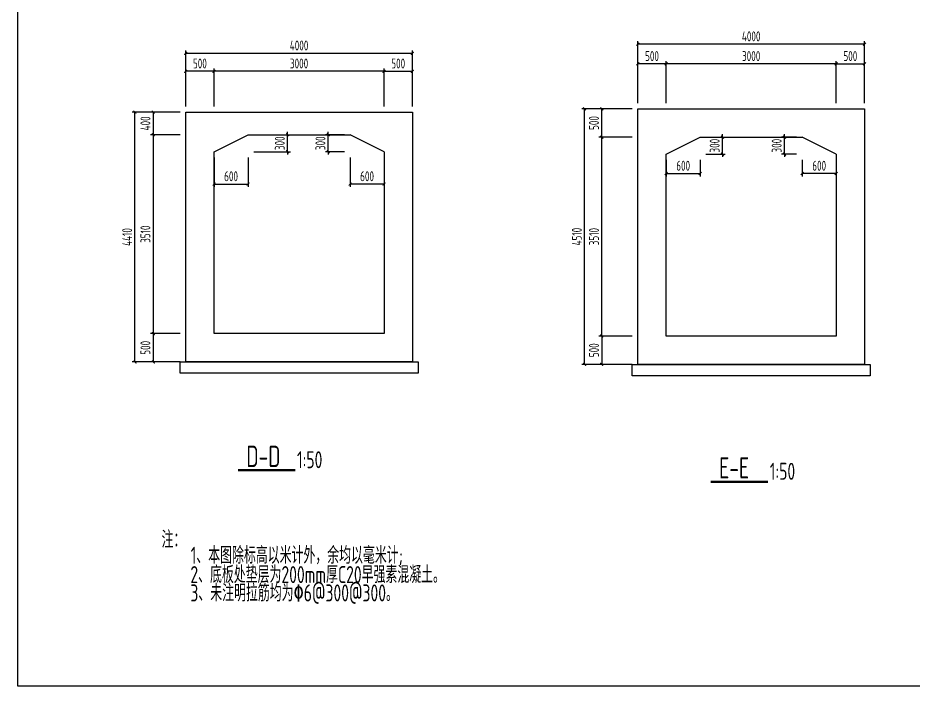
# Model space of a CAD drawing. Header units: millimetres. Extents: x -897614 to 191467, y -439928 to 101803.
# Drawn here: x -23046 to -7232, y -273283 to -261493 of the extents above; entities that cross this region are included whole.
import ezdxf

# ---------------------------------------------------------------- set-up
doc = ezdxf.new("R2010")
doc.units = ezdxf.units.MM
doc.header["$LTSCALE"] = 1000
for name, color, linetype in [('DC', 7, 'Continuous'), ('DIM_LEAD', 3, 'Continuous'), ('DIM_SYMB', 3, 'Continuous'), ('PUB_TEXT', 7, 'Continuous'), ('TEXT(水平)', 7, 'Continuous')]:
    doc.layers.add(name, color=color, linetype=linetype)
doc.layers.add('DY', color=1, linetype='Continuous', plot=False)
doc.layers.add('WALL', color=6, linetype='Continuous', lineweight=30)
doc.styles.add('TSSD', font='tssdeng.shx', dxfattribs={"width": 0.7, "bigfont": 'tssdchn.shx'})
doc.styles.add('TSSD_Rein', font='tssdeng.shx', dxfattribs={"width": 0.75, "bigfont": 'hztxt.shx'})
doc.dimstyles.new('TSD', dxfattribs={"dimtxt": 350, "dimasz": 100, "dimexe": 100, "dimexo": 200, "dimgap": 100, "dimtad": 1, "dimdec": 0, "dimzin": 0, "dimdsep": 46, "dimtxsty": 'TSSD', "dimblk": 'ARCHTICK', "dimcen": 0.09, "dimclrt": 7, "dimazin": 2, "dimtfac": 1, "dimtdec": 0, "dimtix": 1, "dimtmove": 2, "dimatfit": 3, "dimfxl": 0, "dimtolj": 1, "dimtzin": 0, "dimarcsym": 0})

# ---------------------------------------------------------------- blocks, each defined once
blk = doc.blocks.new('_ArchTick')
at = {"color": 0, "linetype": 'ByBlock', "const_width": 0.4}
blk.add_lwpolyline([(-0.5, -0.5), (0.5, 0.5)], dxfattribs=at)
blk = doc.blocks.new('*D465')
at = {"layer": 'Defpoints', "color": 0, "transparency": 16777216}
for p in [(-20085, -263154), (-20658, -263554), (-20085, -263554)]:
    blk.add_point(p, dxfattribs=at)
at = {"layer": 'DIM_LEAD', "color": 0, "lineweight": -2, "transparency": 16777216}
for p, q in [((-20185, -263154), (-20708, -263154)), ((-20658, -263154), (-20658, -263554)), ((-20185, -263554), (-20708, -263554))]:
    blk.add_line(p, q, dxfattribs=at)
at = {"layer": 'DIM_LEAD', "color": 0, "lineweight": -2, "transparency": 16777216, "xscale": 50, "yscale": 50, "zscale": 50}
for p, rotation in [((-20658, -263154), 90), ((-20658, -263554), 270)]:
    blk.add_blockref('_ArchTick', p, dxfattribs=dict(at, rotation=rotation))
at = {"layer": 'DIM_LEAD', "color": 7, "transparency": 16777216, "insert": (-20796, -263354), "char_height": 175, "attachment_point": 5, "rotation": 90, "style": 'TSSD'}
blk.add_mtext('\\A1;400', dxfattribs=at)
blk = doc.blocks.new('*D466')
at = {"layer": 'Defpoints', "color": 0, "transparency": 16777216}
for p in [(-20085, -263554), (-20658, -267064), (-20085, -267064)]:
    blk.add_point(p, dxfattribs=at)
at = {"layer": 'DIM_LEAD', "color": 0, "lineweight": -2, "transparency": 16777216}
for p, q in [((-20185, -263554), (-20708, -263554)), ((-20658, -263554), (-20658, -267064)), ((-20185, -267064), (-20708, -267064))]:
    blk.add_line(p, q, dxfattribs=at)
at = {"layer": 'DIM_LEAD', "color": 0, "lineweight": -2, "transparency": 16777216, "xscale": 50, "yscale": 50, "zscale": 50}
for p, rotation in [((-20658, -263554), 90), ((-20658, -267064), 270)]:
    blk.add_blockref('_ArchTick', p, dxfattribs=dict(at, rotation=rotation))
at = {"layer": 'DIM_LEAD', "color": 7, "transparency": 16777216, "insert": (-20796, -265309), "char_height": 175, "attachment_point": 5, "rotation": 90, "style": 'TSSD'}
blk.add_mtext('\\A1;3510', dxfattribs=at)
blk = doc.blocks.new('*D467')
at = {"layer": 'Defpoints', "color": 0, "transparency": 16777216}
for p in [(-20085, -267064), (-20658, -267564), (-20085, -267564)]:
    blk.add_point(p, dxfattribs=at)
at = {"layer": 'DIM_LEAD', "color": 0, "lineweight": -2, "transparency": 16777216}
for p, q in [((-20185, -267064), (-20708, -267064)), ((-20658, -267064), (-20658, -267564)), ((-20185, -267564), (-20708, -267564))]:
    blk.add_line(p, q, dxfattribs=at)
at = {"layer": 'DIM_LEAD', "color": 0, "lineweight": -2, "transparency": 16777216, "xscale": 50, "yscale": 50, "zscale": 50}
for p, rotation in [((-20658, -267064), 90), ((-20658, -267564), 270)]:
    blk.add_blockref('_ArchTick', p, dxfattribs=dict(at, rotation=rotation))
at = {"layer": 'DIM_LEAD', "color": 7, "transparency": 16777216, "insert": (-20796, -267314), "char_height": 175, "attachment_point": 5, "rotation": 90, "style": 'TSSD'}
blk.add_mtext('\\A1;500', dxfattribs=at)
blk = doc.blocks.new('*D468')
at = {"layer": 'Defpoints', "color": 0, "transparency": 16777216}
for p in [(-20982, -263154), (-20085, -263154), (-20085, -267564)]:
    blk.add_point(p, dxfattribs=at)
at = {"layer": 'DIM_LEAD', "color": 0, "lineweight": -2, "transparency": 16777216}
for p, q in [((-20185, -263154), (-21032, -263154)), ((-20982, -267564), (-20982, -263154)), ((-20185, -267564), (-21032, -267564))]:
    blk.add_line(p, q, dxfattribs=at)
at = {"layer": 'DIM_LEAD', "color": 0, "lineweight": -2, "transparency": 16777216, "xscale": 50, "yscale": 50, "zscale": 50}
for p, rotation in [((-20982, -263154), 90), ((-20982, -267564), 270)]:
    blk.add_blockref('_ArchTick', p, dxfattribs=dict(at, rotation=rotation))
at = {"layer": 'DIM_LEAD', "color": 7, "transparency": 16777216, "insert": (-21119, -265359), "char_height": 175, "attachment_point": 5, "rotation": 90, "style": 'TSSD'}
blk.add_mtext('\\A1;4410', dxfattribs=at)
blk = doc.blocks.new('*D469')
at = {"layer": 'Defpoints', "color": 0, "transparency": 16777216}
for p in [(-16085, -262434), (-16585, -263154), (-16085, -263154)]:
    blk.add_point(p, dxfattribs=at)
at = {"layer": 'DIM_LEAD', "color": 0, "lineweight": -2, "transparency": 16777216}
for p, q in [((-16585, -263054), (-16585, -262384)), ((-16585, -262434), (-16085, -262434)), ((-16085, -263054), (-16085, -262384))]:
    blk.add_line(p, q, dxfattribs=at)
at = {"layer": 'DIM_LEAD', "color": 0, "lineweight": -2, "transparency": 16777216, "xscale": 50, "yscale": 50, "zscale": 50, "rotation": 180}
blk.add_blockref('_ArchTick', (-16585, -262434), dxfattribs=at)
at = {"layer": 'DIM_LEAD', "color": 0, "lineweight": -2, "transparency": 16777216, "xscale": 50, "yscale": 50, "zscale": 50}
blk.add_blockref('_ArchTick', (-16085, -262434), dxfattribs=at)
at = {"layer": 'DIM_LEAD', "color": 7, "transparency": 16777216, "insert": (-16335, -262297), "char_height": 175, "attachment_point": 5, "style": 'TSSD'}
blk.add_mtext('\\A1;500', dxfattribs=at)
blk = doc.blocks.new('*D470')
at = {"layer": 'Defpoints', "color": 0, "transparency": 16777216}
for p in [(-16085, -262117), (-20085, -263154), (-16085, -263154)]:
    blk.add_point(p, dxfattribs=at)
at = {"layer": 'DIM_LEAD', "color": 0, "lineweight": -2, "transparency": 16777216}
for p, q in [((-20085, -263054), (-20085, -262067)), ((-20085, -262117), (-16085, -262117)), ((-16085, -263054), (-16085, -262067))]:
    blk.add_line(p, q, dxfattribs=at)
at = {"layer": 'DIM_LEAD', "color": 0, "lineweight": -2, "transparency": 16777216, "xscale": 50, "yscale": 50, "zscale": 50, "rotation": 180}
blk.add_blockref('_ArchTick', (-20085, -262117), dxfattribs=at)
at = {"layer": 'DIM_LEAD', "color": 0, "lineweight": -2, "transparency": 16777216, "xscale": 50, "yscale": 50, "zscale": 50}
blk.add_blockref('_ArchTick', (-16085, -262117), dxfattribs=at)
at = {"layer": 'DIM_LEAD', "color": 7, "transparency": 16777216, "insert": (-18085, -261979), "char_height": 175, "attachment_point": 5, "style": 'TSSD'}
blk.add_mtext('\\A1;4000', dxfattribs=at)
blk = doc.blocks.new('*D475')
at = {"layer": 'Defpoints', "color": 0, "transparency": 16777216}
for p in [(-19585, -262434), (-19585, -263154), (-16585, -263154)]:
    blk.add_point(p, dxfattribs=at)
at = {"layer": 'DIM_LEAD', "color": 0, "lineweight": -2, "transparency": 16777216}
for p, q in [((-19585, -263054), (-19585, -262384)), ((-16585, -262434), (-19585, -262434)), ((-16585, -263054), (-16585, -262384))]:
    blk.add_line(p, q, dxfattribs=at)
at = {"layer": 'DIM_LEAD', "color": 0, "lineweight": -2, "transparency": 16777216, "xscale": 50, "yscale": 50, "zscale": 50, "rotation": 180}
blk.add_blockref('_ArchTick', (-19585, -262434), dxfattribs=at)
at = {"layer": 'DIM_LEAD', "color": 0, "lineweight": -2, "transparency": 16777216, "xscale": 50, "yscale": 50, "zscale": 50}
blk.add_blockref('_ArchTick', (-16585, -262434), dxfattribs=at)
at = {"layer": 'DIM_LEAD', "color": 7, "transparency": 16777216, "insert": (-18085, -262297), "char_height": 175, "attachment_point": 5, "style": 'TSSD'}
blk.add_mtext('\\A1;3000', dxfattribs=at)
blk = doc.blocks.new('*D476')
at = {"layer": 'Defpoints', "color": 0, "transparency": 16777216}
for p in [(-20085, -262434), (-20085, -263154), (-19585, -263154)]:
    blk.add_point(p, dxfattribs=at)
at = {"layer": 'DIM_LEAD', "color": 0, "lineweight": -2, "transparency": 16777216}
for p, q in [((-20085, -263054), (-20085, -262384)), ((-19585, -262434), (-20085, -262434)), ((-19585, -263054), (-19585, -262384))]:
    blk.add_line(p, q, dxfattribs=at)
at = {"layer": 'DIM_LEAD', "color": 0, "lineweight": -2, "transparency": 16777216, "xscale": 50, "yscale": 50, "zscale": 50, "rotation": 180}
blk.add_blockref('_ArchTick', (-20085, -262434), dxfattribs=at)
at = {"layer": 'DIM_LEAD', "color": 0, "lineweight": -2, "transparency": 16777216, "xscale": 50, "yscale": 50, "zscale": 50}
blk.add_blockref('_ArchTick', (-19585, -262434), dxfattribs=at)
at = {"layer": 'DIM_LEAD', "color": 7, "transparency": 16777216, "insert": (-19835, -262297), "char_height": 175, "attachment_point": 5, "style": 'TSSD'}
blk.add_mtext('\\A1;500', dxfattribs=at)
blk = doc.blocks.new('*D481')
at = {"layer": 'Defpoints', "color": 0, "transparency": 16777216}
for p in [(-12107, -267107), (-12744, -267607), (-12107, -267607)]:
    blk.add_point(p, dxfattribs=at)
at = {"layer": 'DIM_LEAD', "color": 0, "lineweight": -2, "transparency": 16777216}
for p, q in [((-12207, -267107), (-12794, -267107)), ((-12744, -267107), (-12744, -267607)), ((-12207, -267607), (-12794, -267607))]:
    blk.add_line(p, q, dxfattribs=at)
at = {"layer": 'DIM_LEAD', "color": 0, "lineweight": -2, "transparency": 16777216, "xscale": 50, "yscale": 50, "zscale": 50}
for p, rotation in [((-12744, -267107), 90), ((-12744, -267607), 270)]:
    blk.add_blockref('_ArchTick', p, dxfattribs=dict(at, rotation=rotation))
at = {"layer": 'DIM_LEAD', "color": 7, "transparency": 16777216, "insert": (-12881, -267357), "char_height": 175, "attachment_point": 5, "rotation": 90, "style": 'TSSD'}
blk.add_mtext('\\A1;500', dxfattribs=at)
blk = doc.blocks.new('*D482')
at = {"layer": 'Defpoints', "color": 0, "transparency": 16777216}
for p in [(-13046, -263097), (-12107, -263097), (-12107, -267607)]:
    blk.add_point(p, dxfattribs=at)
at = {"layer": 'DIM_LEAD', "color": 0, "lineweight": -2, "transparency": 16777216}
for p, q in [((-12207, -263097), (-13096, -263097)), ((-13046, -267607), (-13046, -263097)), ((-12207, -267607), (-13096, -267607))]:
    blk.add_line(p, q, dxfattribs=at)
at = {"layer": 'DIM_LEAD', "color": 0, "lineweight": -2, "transparency": 16777216, "xscale": 50, "yscale": 50, "zscale": 50}
for p, rotation in [((-13046, -263097), 90), ((-13046, -267607), 270)]:
    blk.add_blockref('_ArchTick', p, dxfattribs=dict(at, rotation=rotation))
at = {"layer": 'DIM_LEAD', "color": 7, "transparency": 16777216, "insert": (-13183, -265352), "char_height": 175, "attachment_point": 5, "rotation": 90, "style": 'TSSD'}
blk.add_mtext('\\A1;4510', dxfattribs=at)
blk = doc.blocks.new('*D483')
at = {"layer": 'Defpoints', "color": 0, "transparency": 16777216}
for p in [(-8107, -262304), (-8607, -263097), (-8107, -263097)]:
    blk.add_point(p, dxfattribs=at)
at = {"layer": 'DIM_LEAD', "color": 0, "lineweight": -2, "transparency": 16777216}
for p, q in [((-8607, -262997), (-8607, -262254)), ((-8607, -262304), (-8107, -262304)), ((-8107, -262997), (-8107, -262254))]:
    blk.add_line(p, q, dxfattribs=at)
at = {"layer": 'DIM_LEAD', "color": 0, "lineweight": -2, "transparency": 16777216, "xscale": 50, "yscale": 50, "zscale": 50, "rotation": 180}
blk.add_blockref('_ArchTick', (-8607, -262304), dxfattribs=at)
at = {"layer": 'DIM_LEAD', "color": 0, "lineweight": -2, "transparency": 16777216, "xscale": 50, "yscale": 50, "zscale": 50}
blk.add_blockref('_ArchTick', (-8107, -262304), dxfattribs=at)
at = {"layer": 'DIM_LEAD', "color": 7, "transparency": 16777216, "insert": (-8357, -262166), "char_height": 175, "attachment_point": 5, "style": 'TSSD'}
blk.add_mtext('\\A1;500', dxfattribs=at)
blk = doc.blocks.new('*D484')
at = {"layer": 'Defpoints', "color": 0, "transparency": 16777216}
for p in [(-12107, -261955), (-12107, -263097), (-8107, -263097)]:
    blk.add_point(p, dxfattribs=at)
at = {"layer": 'DIM_LEAD', "color": 0, "lineweight": -2, "transparency": 16777216}
for p, q in [((-12107, -262997), (-12107, -261905)), ((-8107, -261955), (-12107, -261955)), ((-8107, -262997), (-8107, -261905))]:
    blk.add_line(p, q, dxfattribs=at)
at = {"layer": 'DIM_LEAD', "color": 0, "lineweight": -2, "transparency": 16777216, "xscale": 50, "yscale": 50, "zscale": 50, "rotation": 180}
blk.add_blockref('_ArchTick', (-12107, -261955), dxfattribs=at)
at = {"layer": 'DIM_LEAD', "color": 0, "lineweight": -2, "transparency": 16777216, "xscale": 50, "yscale": 50, "zscale": 50}
blk.add_blockref('_ArchTick', (-8107, -261955), dxfattribs=at)
at = {"layer": 'DIM_LEAD', "color": 7, "transparency": 16777216, "insert": (-10107, -261818), "char_height": 175, "attachment_point": 5, "style": 'TSSD'}
blk.add_mtext('\\A1;4000', dxfattribs=at)
blk = doc.blocks.new('*D485')
at = {"layer": 'Defpoints', "color": 0, "transparency": 16777216}
for p in [(-12744, -263597), (-12107, -263597), (-12107, -267107)]:
    blk.add_point(p, dxfattribs=at)
at = {"layer": 'DIM_LEAD', "color": 0, "lineweight": -2, "transparency": 16777216}
for p, q in [((-12207, -263597), (-12794, -263597)), ((-12744, -267107), (-12744, -263597)), ((-12207, -267107), (-12794, -267107))]:
    blk.add_line(p, q, dxfattribs=at)
at = {"layer": 'DIM_LEAD', "color": 0, "lineweight": -2, "transparency": 16777216, "xscale": 50, "yscale": 50, "zscale": 50}
for p, rotation in [((-12744, -263597), 90), ((-12744, -267107), 270)]:
    blk.add_blockref('_ArchTick', p, dxfattribs=dict(at, rotation=rotation))
at = {"layer": 'DIM_LEAD', "color": 7, "transparency": 16777216, "insert": (-12881, -265352), "char_height": 175, "attachment_point": 5, "rotation": 90, "style": 'TSSD'}
blk.add_mtext('\\A1;3510', dxfattribs=at)
blk = doc.blocks.new('*D486')
at = {"layer": 'Defpoints', "color": 0, "transparency": 16777216}
for p in [(-12744, -263097), (-12107, -263097), (-12107, -263597)]:
    blk.add_point(p, dxfattribs=at)
at = {"layer": 'DIM_LEAD', "color": 0, "lineweight": -2, "transparency": 16777216}
for p, q in [((-12207, -263097), (-12794, -263097)), ((-12744, -263597), (-12744, -263097)), ((-12207, -263597), (-12794, -263597))]:
    blk.add_line(p, q, dxfattribs=at)
at = {"layer": 'DIM_LEAD', "color": 0, "lineweight": -2, "transparency": 16777216, "xscale": 50, "yscale": 50, "zscale": 50}
for p, rotation in [((-12744, -263097), 90), ((-12744, -263597), 270)]:
    blk.add_blockref('_ArchTick', p, dxfattribs=dict(at, rotation=rotation))
at = {"layer": 'DIM_LEAD', "color": 7, "transparency": 16777216, "insert": (-12881, -263347), "char_height": 175, "attachment_point": 5, "rotation": 90, "style": 'TSSD'}
blk.add_mtext('\\A1;500', dxfattribs=at)
blk = doc.blocks.new('*D487')
at = {"layer": 'Defpoints', "color": 0, "transparency": 16777216}
for p in [(-11607, -262304), (-11607, -263097), (-8607, -263097)]:
    blk.add_point(p, dxfattribs=at)
at = {"layer": 'DIM_LEAD', "color": 0, "lineweight": -2, "transparency": 16777216}
for p, q in [((-11607, -262997), (-11607, -262254)), ((-8607, -262304), (-11607, -262304)), ((-8607, -262997), (-8607, -262254))]:
    blk.add_line(p, q, dxfattribs=at)
at = {"layer": 'DIM_LEAD', "color": 0, "lineweight": -2, "transparency": 16777216, "xscale": 50, "yscale": 50, "zscale": 50, "rotation": 180}
blk.add_blockref('_ArchTick', (-11607, -262304), dxfattribs=at)
at = {"layer": 'DIM_LEAD', "color": 0, "lineweight": -2, "transparency": 16777216, "xscale": 50, "yscale": 50, "zscale": 50}
blk.add_blockref('_ArchTick', (-8607, -262304), dxfattribs=at)
at = {"layer": 'DIM_LEAD', "color": 7, "transparency": 16777216, "insert": (-10107, -262166), "char_height": 175, "attachment_point": 5, "style": 'TSSD'}
blk.add_mtext('\\A1;3000', dxfattribs=at)
blk = doc.blocks.new('*D488')
at = {"layer": 'Defpoints', "color": 0, "transparency": 16777216}
for p in [(-12107, -262304), (-12107, -263097), (-11607, -263097)]:
    blk.add_point(p, dxfattribs=at)
at = {"layer": 'DIM_LEAD', "color": 0, "lineweight": -2, "transparency": 16777216}
for p, q in [((-12107, -262997), (-12107, -262254)), ((-11607, -262304), (-12107, -262304)), ((-11607, -262997), (-11607, -262254))]:
    blk.add_line(p, q, dxfattribs=at)
at = {"layer": 'DIM_LEAD', "color": 0, "lineweight": -2, "transparency": 16777216, "xscale": 50, "yscale": 50, "zscale": 50, "rotation": 180}
blk.add_blockref('_ArchTick', (-12107, -262304), dxfattribs=at)
at = {"layer": 'DIM_LEAD', "color": 0, "lineweight": -2, "transparency": 16777216, "xscale": 50, "yscale": 50, "zscale": 50}
blk.add_blockref('_ArchTick', (-11607, -262304), dxfattribs=at)
at = {"layer": 'DIM_LEAD', "color": 7, "transparency": 16777216, "insert": (-11857, -262166), "char_height": 175, "attachment_point": 5, "style": 'TSSD'}
blk.add_mtext('\\A1;500', dxfattribs=at)
blk = doc.blocks.new('*D533')
at = {"layer": 'Defpoints', "color": 0, "transparency": 16777216}
for p in [(-19585, -263854), (-18985, -263854), (-18985, -264425)]:
    blk.add_point(p, dxfattribs=at)
at = {"layer": 'DIM_LEAD', "color": 0, "lineweight": -2, "transparency": 16777216}
for p, q in [((-19585, -263954), (-19585, -264475)), ((-18985, -263954), (-18985, -264475)), ((-19585, -264425), (-18985, -264425))]:
    blk.add_line(p, q, dxfattribs=at)
at = {"layer": 'DIM_LEAD', "color": 0, "lineweight": -2, "transparency": 16777216, "xscale": 50, "yscale": 50, "zscale": 50, "rotation": 180}
blk.add_blockref('_ArchTick', (-19585, -264425), dxfattribs=at)
at = {"layer": 'DIM_LEAD', "color": 0, "lineweight": -2, "transparency": 16777216, "xscale": 50, "yscale": 50, "zscale": 50}
blk.add_blockref('_ArchTick', (-18985, -264425), dxfattribs=at)
at = {"layer": 'DIM_LEAD', "color": 7, "transparency": 16777216, "insert": (-19285, -264287), "char_height": 175, "attachment_point": 5, "style": 'TSSD'}
blk.add_mtext('\\A1;600', dxfattribs=at)
blk = doc.blocks.new('*D534')
at = {"layer": 'Defpoints', "color": 0, "transparency": 16777216}
for p in [(-18985, -263554), (-18287, -263554), (-18985, -263854)]:
    blk.add_point(p, dxfattribs=at)
at = {"layer": 'DIM_LEAD', "color": 0, "lineweight": -2, "transparency": 16777216}
for p, q in [((-18885, -263554), (-18237, -263554)), ((-18287, -263554), (-18287, -263504)), ((-18287, -263854), (-18287, -263554)), ((-18885, -263854), (-18237, -263854)), ((-18287, -263854), (-18287, -263904))]:
    blk.add_line(p, q, dxfattribs=at)
at = {"layer": 'DIM_LEAD', "color": 0, "lineweight": -2, "transparency": 16777216, "xscale": 50, "yscale": 50, "zscale": 50}
for p, rotation in [((-18287, -263554), 270), ((-18287, -263854), 90)]:
    blk.add_blockref('_ArchTick', p, dxfattribs=dict(at, rotation=rotation))
at = {"layer": 'DIM_LEAD', "color": 7, "transparency": 16777216, "insert": (-18425, -263704), "char_height": 175, "attachment_point": 5, "rotation": 90, "style": 'TSSD'}
blk.add_mtext('\\A1;300', dxfattribs=at)
blk = doc.blocks.new('*D535')
at = {"layer": 'Defpoints', "color": 0, "transparency": 16777216}
for p in [(-17185, -263854), (-16585, -263854), (-17185, -264425)]:
    blk.add_point(p, dxfattribs=at)
at = {"layer": 'DIM_LEAD', "color": 0, "lineweight": -2, "transparency": 16777216}
for p, q in [((-17185, -263954), (-17185, -264475)), ((-16585, -263954), (-16585, -264475)), ((-16585, -264425), (-17185, -264425))]:
    blk.add_line(p, q, dxfattribs=at)
at = {"layer": 'DIM_LEAD', "color": 0, "lineweight": -2, "transparency": 16777216, "xscale": 50, "yscale": 50, "zscale": 50, "rotation": 180}
blk.add_blockref('_ArchTick', (-17185, -264425), dxfattribs=at)
at = {"layer": 'DIM_LEAD', "color": 0, "lineweight": -2, "transparency": 16777216, "xscale": 50, "yscale": 50, "zscale": 50}
blk.add_blockref('_ArchTick', (-16585, -264425), dxfattribs=at)
at = {"layer": 'DIM_LEAD', "color": 7, "transparency": 16777216, "insert": (-16885, -264287), "char_height": 175, "attachment_point": 5, "style": 'TSSD'}
blk.add_mtext('\\A1;600', dxfattribs=at)
blk = doc.blocks.new('*D536')
at = {"layer": 'Defpoints', "color": 0, "transparency": 16777216}
for p in [(-17570, -263554), (-17185, -263554), (-17185, -263854)]:
    blk.add_point(p, dxfattribs=at)
at = {"layer": 'DIM_LEAD', "color": 0, "lineweight": -2, "transparency": 16777216}
for p, q in [((-17285, -263554), (-17620, -263554)), ((-17570, -263554), (-17570, -263504)), ((-17570, -263854), (-17570, -263554)), ((-17285, -263854), (-17620, -263854)), ((-17570, -263854), (-17570, -263904))]:
    blk.add_line(p, q, dxfattribs=at)
at = {"layer": 'DIM_LEAD', "color": 0, "lineweight": -2, "transparency": 16777216, "xscale": 50, "yscale": 50, "zscale": 50}
for p, rotation in [((-17570, -263554), 270), ((-17570, -263854), 90)]:
    blk.add_blockref('_ArchTick', p, dxfattribs=dict(at, rotation=rotation))
at = {"layer": 'DIM_LEAD', "color": 7, "transparency": 16777216, "insert": (-17708, -263704), "char_height": 175, "attachment_point": 5, "rotation": 90, "style": 'TSSD'}
blk.add_mtext('\\A1;300', dxfattribs=at)
blk = doc.blocks.new('*D537')
at = {"layer": 'Defpoints', "color": 0, "transparency": 16777216}
for p in [(-11607, -263897), (-11007, -263897), (-11007, -264239)]:
    blk.add_point(p, dxfattribs=at)
at = {"layer": 'DIM_LEAD', "color": 0, "lineweight": -2, "transparency": 16777216}
for p, q in [((-11607, -263997), (-11607, -264289)), ((-11007, -263997), (-11007, -264289)), ((-11607, -264239), (-11007, -264239))]:
    blk.add_line(p, q, dxfattribs=at)
at = {"layer": 'DIM_LEAD', "color": 0, "lineweight": -2, "transparency": 16777216, "xscale": 50, "yscale": 50, "zscale": 50, "rotation": 180}
blk.add_blockref('_ArchTick', (-11607, -264239), dxfattribs=at)
at = {"layer": 'DIM_LEAD', "color": 0, "lineweight": -2, "transparency": 16777216, "xscale": 50, "yscale": 50, "zscale": 50}
blk.add_blockref('_ArchTick', (-11007, -264239), dxfattribs=at)
at = {"layer": 'DIM_LEAD', "color": 7, "transparency": 16777216, "insert": (-11307, -264101), "char_height": 175, "attachment_point": 5, "style": 'TSSD'}
blk.add_mtext('\\A1;600', dxfattribs=at)
blk = doc.blocks.new('*D538')
at = {"layer": 'Defpoints', "color": 0, "transparency": 16777216}
for p in [(-11007, -263597), (-10614, -263597), (-11007, -263897)]:
    blk.add_point(p, dxfattribs=at)
at = {"layer": 'DIM_LEAD', "color": 0, "lineweight": -2, "transparency": 16777216}
for p, q in [((-10907, -263597), (-10564, -263597)), ((-10614, -263597), (-10614, -263547)), ((-10614, -263897), (-10614, -263597)), ((-10907, -263897), (-10564, -263897)), ((-10614, -263897), (-10614, -263947))]:
    blk.add_line(p, q, dxfattribs=at)
at = {"layer": 'DIM_LEAD', "color": 0, "lineweight": -2, "transparency": 16777216, "xscale": 50, "yscale": 50, "zscale": 50}
for p, rotation in [((-10614, -263597), 270), ((-10614, -263897), 90)]:
    blk.add_blockref('_ArchTick', p, dxfattribs=dict(at, rotation=rotation))
at = {"layer": 'DIM_LEAD', "color": 7, "transparency": 16777216, "insert": (-10751, -263747), "char_height": 175, "attachment_point": 5, "rotation": 90, "style": 'TSSD'}
blk.add_mtext('\\A1;300', dxfattribs=at)
blk = doc.blocks.new('*D539')
at = {"layer": 'Defpoints', "color": 0, "transparency": 16777216}
for p in [(-9207, -263897), (-8607, -263897), (-9207, -264239)]:
    blk.add_point(p, dxfattribs=at)
at = {"layer": 'DIM_LEAD', "color": 0, "lineweight": -2, "transparency": 16777216}
for p, q in [((-9207, -263997), (-9207, -264289)), ((-8607, -263997), (-8607, -264289)), ((-8607, -264239), (-9207, -264239))]:
    blk.add_line(p, q, dxfattribs=at)
at = {"layer": 'DIM_LEAD', "color": 0, "lineweight": -2, "transparency": 16777216, "xscale": 50, "yscale": 50, "zscale": 50, "rotation": 180}
blk.add_blockref('_ArchTick', (-9207, -264239), dxfattribs=at)
at = {"layer": 'DIM_LEAD', "color": 0, "lineweight": -2, "transparency": 16777216, "xscale": 50, "yscale": 50, "zscale": 50}
blk.add_blockref('_ArchTick', (-8607, -264239), dxfattribs=at)
at = {"layer": 'DIM_LEAD', "color": 7, "transparency": 16777216, "insert": (-8907, -264101), "char_height": 175, "attachment_point": 5, "style": 'TSSD'}
blk.add_mtext('\\A1;600', dxfattribs=at)
blk = doc.blocks.new('*D540')
at = {"layer": 'Defpoints', "color": 0, "transparency": 16777216}
for p in [(-9520, -263597), (-9207, -263597), (-9207, -263897)]:
    blk.add_point(p, dxfattribs=at)
at = {"layer": 'DIM_LEAD', "color": 0, "lineweight": -2, "transparency": 16777216}
for p, q in [((-9307, -263597), (-9570, -263597)), ((-9520, -263597), (-9520, -263547)), ((-9520, -263897), (-9520, -263597)), ((-9307, -263897), (-9570, -263897)), ((-9520, -263897), (-9520, -263947))]:
    blk.add_line(p, q, dxfattribs=at)
at = {"layer": 'DIM_LEAD', "color": 0, "lineweight": -2, "transparency": 16777216, "xscale": 50, "yscale": 50, "zscale": 50}
for p, rotation in [((-9520, -263597), 270), ((-9520, -263897), 90)]:
    blk.add_blockref('_ArchTick', p, dxfattribs=dict(at, rotation=rotation))
at = {"layer": 'DIM_LEAD', "color": 7, "transparency": 16777216, "insert": (-9657, -263747), "char_height": 175, "attachment_point": 5, "rotation": 90, "style": 'TSSD'}
blk.add_mtext('\\A1;300', dxfattribs=at)

msp = doc.modelspace()

# ---------------------------------------------------------------- linework, layer by layer
at = {"layer": 'DC'}
for points in [[(-20185.44985, -267563.65959), (-15985.44985, -267563.65959), (-15985.44985, -267763.65959), (-20185.44985, -267763.65959)], [(-12207.09294, -267607.38698), (-8007.09294, -267607.38698), (-8007.09294, -267807.38698), (-12207.09294, -267807.38698)]]:
    msp.add_lwpolyline(points, close=True, dxfattribs=at)
at = {"layer": 'DIM_SYMB', "const_width": 40}
for points in [[(-19163.19158, -269473.36246), (-18152.01835, -269473.36255)], [(-10820.30534, -269677.76478), (-9809.13211, -269677.76486)]]:
    msp.add_lwpolyline(points, dxfattribs=at)
at = {"layer": 'DY'}
msp.add_lwpolyline([(6654.03145, -273282.92759), (-23045.96855, -273282.92759), (-23045.96855, -252282.92759), (6654.03145, -252282.92759)], close=True, dxfattribs=at)
at = {"layer": 'WALL'}
for points in [[(-12107.09294, -263097.38698), (-8107.09294, -263097.38698), (-8107.09294, -267607.38698), (-12107.09294, -267607.38698)], [(-20085.44985, -263153.65959), (-16085.44985, -263153.65959), (-16085.44985, -267563.65959), (-20085.44985, -267563.65959)]]:
    msp.add_lwpolyline(points, close=True, dxfattribs=at)
for points in [[(-19585.44985, -263853.65959), (-18985.44985, -263553.65959)], [(-18985.44985, -263553.65959), (-17185.44985, -263553.65959)], [(-16585.44985, -263853.65959), (-17185.44985, -263553.65959)], [(-11607.09294, -263897.38698), (-11007.09294, -263597.38698)], [(-11007.09294, -263597.38698), (-9207.09294, -263597.38698)], [(-8607.09294, -263897.38698), (-9207.09294, -263597.38698)], [(-16585.44985, -263853.65959), (-16585.44985, -267063.65959), (-19585.44985, -267063.65959), (-19585.44985, -263853.65959)], [(-8607.09294, -263897.38698), (-8607.09294, -267107.38698), (-11607.09294, -267107.38698), (-11607.09294, -263897.38698)]]:
    msp.add_lwpolyline(points, dxfattribs=at)

# ---------------------------------------------------------------- texts
at = {"layer": 'PUB_TEXT', "style": 'TSSD', "width": 0.7}
for s, height, p in [('D-D', 375, (-19015.15085, -269416.78644)), ('1:50', 300, (-18121.98906, -269438.52145)), ('E-E', 375, (-10672.26461, -269621.18875)), ('1:50', 300, (-9779.10282, -269642.92376))]:
    msp.add_text(s, height=height, rotation=359.999999146, dxfattribs=at).set_placement(p)
at = {"layer": 'TEXT(水平)', "style": 'TSSD_Rein', "width": 0.7}
for s, p in [('注：', (-20512.0247, -270848.30735)), ('1、本图除标高以米计外，余均以毫米计;', (-19998.03909, -271125.08725)), ('2、底板处垫层为200mm厚C20早强素混凝土。    ', (-20003.05569, -271465.66236)), ('3、未注明拉筋均为%%1306@300@300。    ', (-20003.05569, -271789.42001))]:
    msp.add_text(s, height=300, dxfattribs=at).set_placement(p)

# ---------------------------------------------------------------- dimensions: what is measured, and where the dimension line sits
at = {"layer": 'DIM_LEAD'}
for base, p1, p2, picture, middle in [((-12107.09294, -261955.24991), (-8107.09294, -263097.38698), (-12107.09294, -263097.38698), '*D484', (-10107.09294, -261817.74991)), ((-16085.44985, -262116.91537), (-20085.44985, -263153.65959), (-16085.44985, -263153.65959), '*D470', (-18085.44985, -261979.41537)), ((-20085.44985, -262434.32693), (-19585.44985, -263153.65959), (-20085.44985, -263153.65959), '*D476', (-19835.44985, -262296.82693)), ((-19585.44985, -262434.32693), (-16585.44985, -263153.65959), (-19585.44985, -263153.65959), '*D475', (-18085.44985, -262296.82693)), ((-16085.44985, -262434.32693), (-16585.44985, -263153.65959), (-16085.44985, -263153.65959), '*D469', (-16335.44985, -262296.82693)), ((-12107.09294, -262303.70892), (-11607.09294, -263097.38698), (-12107.09294, -263097.38698), '*D488', (-11857.09294, -262166.20892)), ((-11607.09294, -262303.70892), (-8607.09294, -263097.38698), (-11607.09294, -263097.38698), '*D487', (-10107.09294, -262166.20892)), ((-8107.09294, -262303.70892), (-8607.09294, -263097.38698), (-8107.09294, -263097.38698), '*D483', (-8357.09294, -262166.20892)), ((-18985.44985, -264424.85629), (-19585.44985, -263853.65959), (-18985.44985, -263853.65959), '*D533', (-19285.44985, -264287.35629)), ((-11007.09294, -264238.88953), (-11607.09294, -263897.38698), (-11007.09294, -263897.38698), '*D537', (-11307.09294, -264101.38953))]:
    dim = msp.add_linear_dim(base=base, p1=p1, p2=p2, dimstyle='TSD', override={"dimscale": 0.5, "dimtfillclr": 256}, dxfattribs=at)
    dim.commit()
    dim.dimension.update_dxf_attribs({"geometry": picture, "text_midpoint": middle})
for base, p1, p2, angle, picture, middle in [((-20981.80739, -263153.65959), (-20085.44985, -267563.65959), (-20085.44985, -263153.65959), 90, '*D468', (-21119.30739, -265358.65959)), ((-20658.2736, -263553.65959), (-20085.44985, -263153.65959), (-20085.44985, -263553.65959), 90, '*D465', (-20795.7736, -263353.65959)), ((-13045.68154, -263097.38698), (-12107.09294, -267607.38698), (-12107.09294, -263097.38698), 90, '*D482', (-13183.18154, -265352.38698)), ((-12743.78663, -263097.38698), (-12107.09294, -263597.38698), (-12107.09294, -263097.38698), 90, '*D486', (-12881.28663, -263347.38698)), ((-20658.2736, -267063.65959), (-20085.44985, -263553.65959), (-20085.44985, -267063.65959), 90, '*D466', (-20795.7736, -265308.65959)), ((-18287.48813, -263553.65959), (-18985.44985, -263853.65959), (-18985.44985, -263553.65959), 90, '*D534', (-18424.98813, -263703.65959)), ((-17570.16168, -263553.65959), (-17185.44985, -263853.65959), (-17185.44985, -263553.65959), 90, '*D536', (-17707.66168, -263703.65959)), ((-12743.78663, -263597.38698), (-12107.09294, -267107.38698), (-12107.09294, -263597.38698), 90, '*D485', (-12881.28663, -265352.38698)), ((-10613.69847, -263597.38698), (-11007.09294, -263897.38698), (-11007.09294, -263597.38698), 90, '*D538', (-10751.19847, -263747.38698)), ((-9519.8153, -263597.38698), (-9207.09294, -263897.38698), (-9207.09294, -263597.38698), 90, '*D540', (-9657.3153, -263747.38698)), ((-17185.44985, -264424.85629), (-16585.44985, -263853.65959), (-17185.44985, -263853.65959), 180, '*D535', (-16885.44985, -264287.35629)), ((-9207.09294, -264238.88953), (-8607.09294, -263897.38698), (-9207.09294, -263897.38698), 180, '*D539', (-8907.09294, -264101.38953)), ((-20658.2736, -267563.65959), (-20085.44985, -267063.65959), (-20085.44985, -267563.65959), 90, '*D467', (-20795.7736, -267313.65959)), ((-12743.78663, -267607.38698), (-12107.09294, -267107.38698), (-12107.09294, -267607.38698), 90, '*D481', (-12881.28663, -267357.38698))]:
    dim = msp.add_linear_dim(base=base, p1=p1, p2=p2, angle=angle, dimstyle='TSD', override={"dimscale": 0.5, "dimtfillclr": 256}, dxfattribs=at)
    dim.commit()
    dim.dimension.update_dxf_attribs({"geometry": picture, "text_midpoint": middle})

doc.saveas('drawing.dxf')
